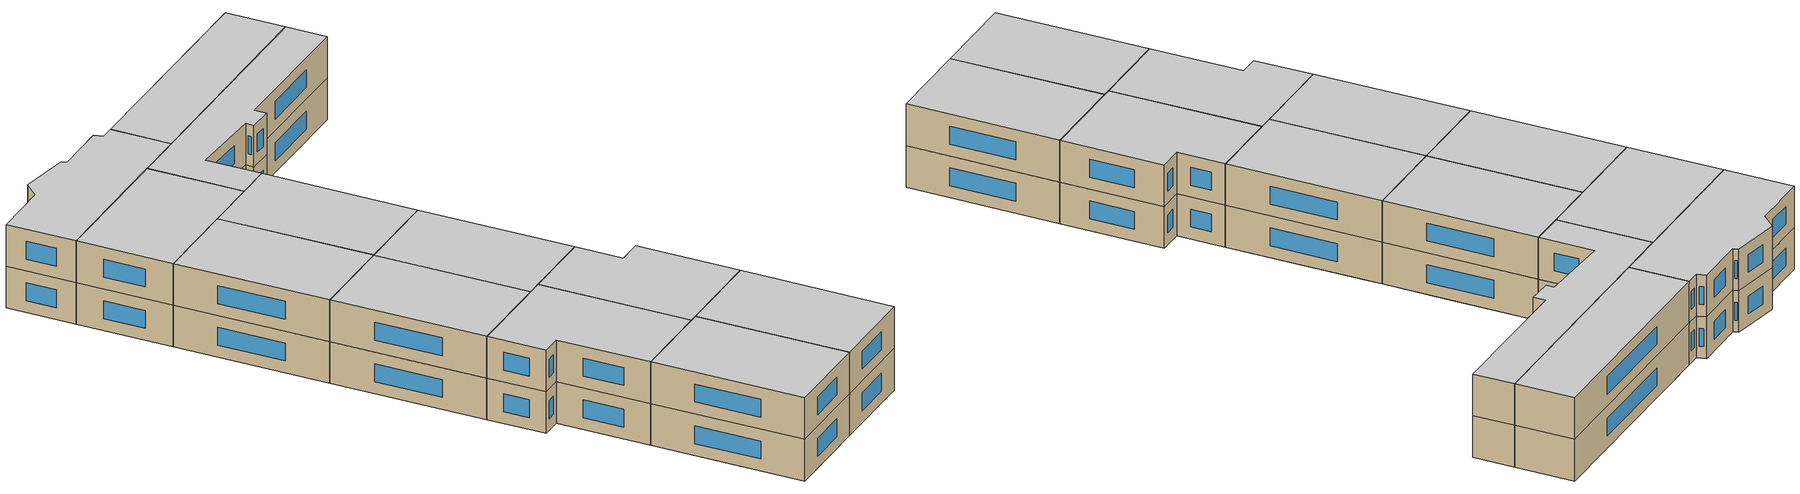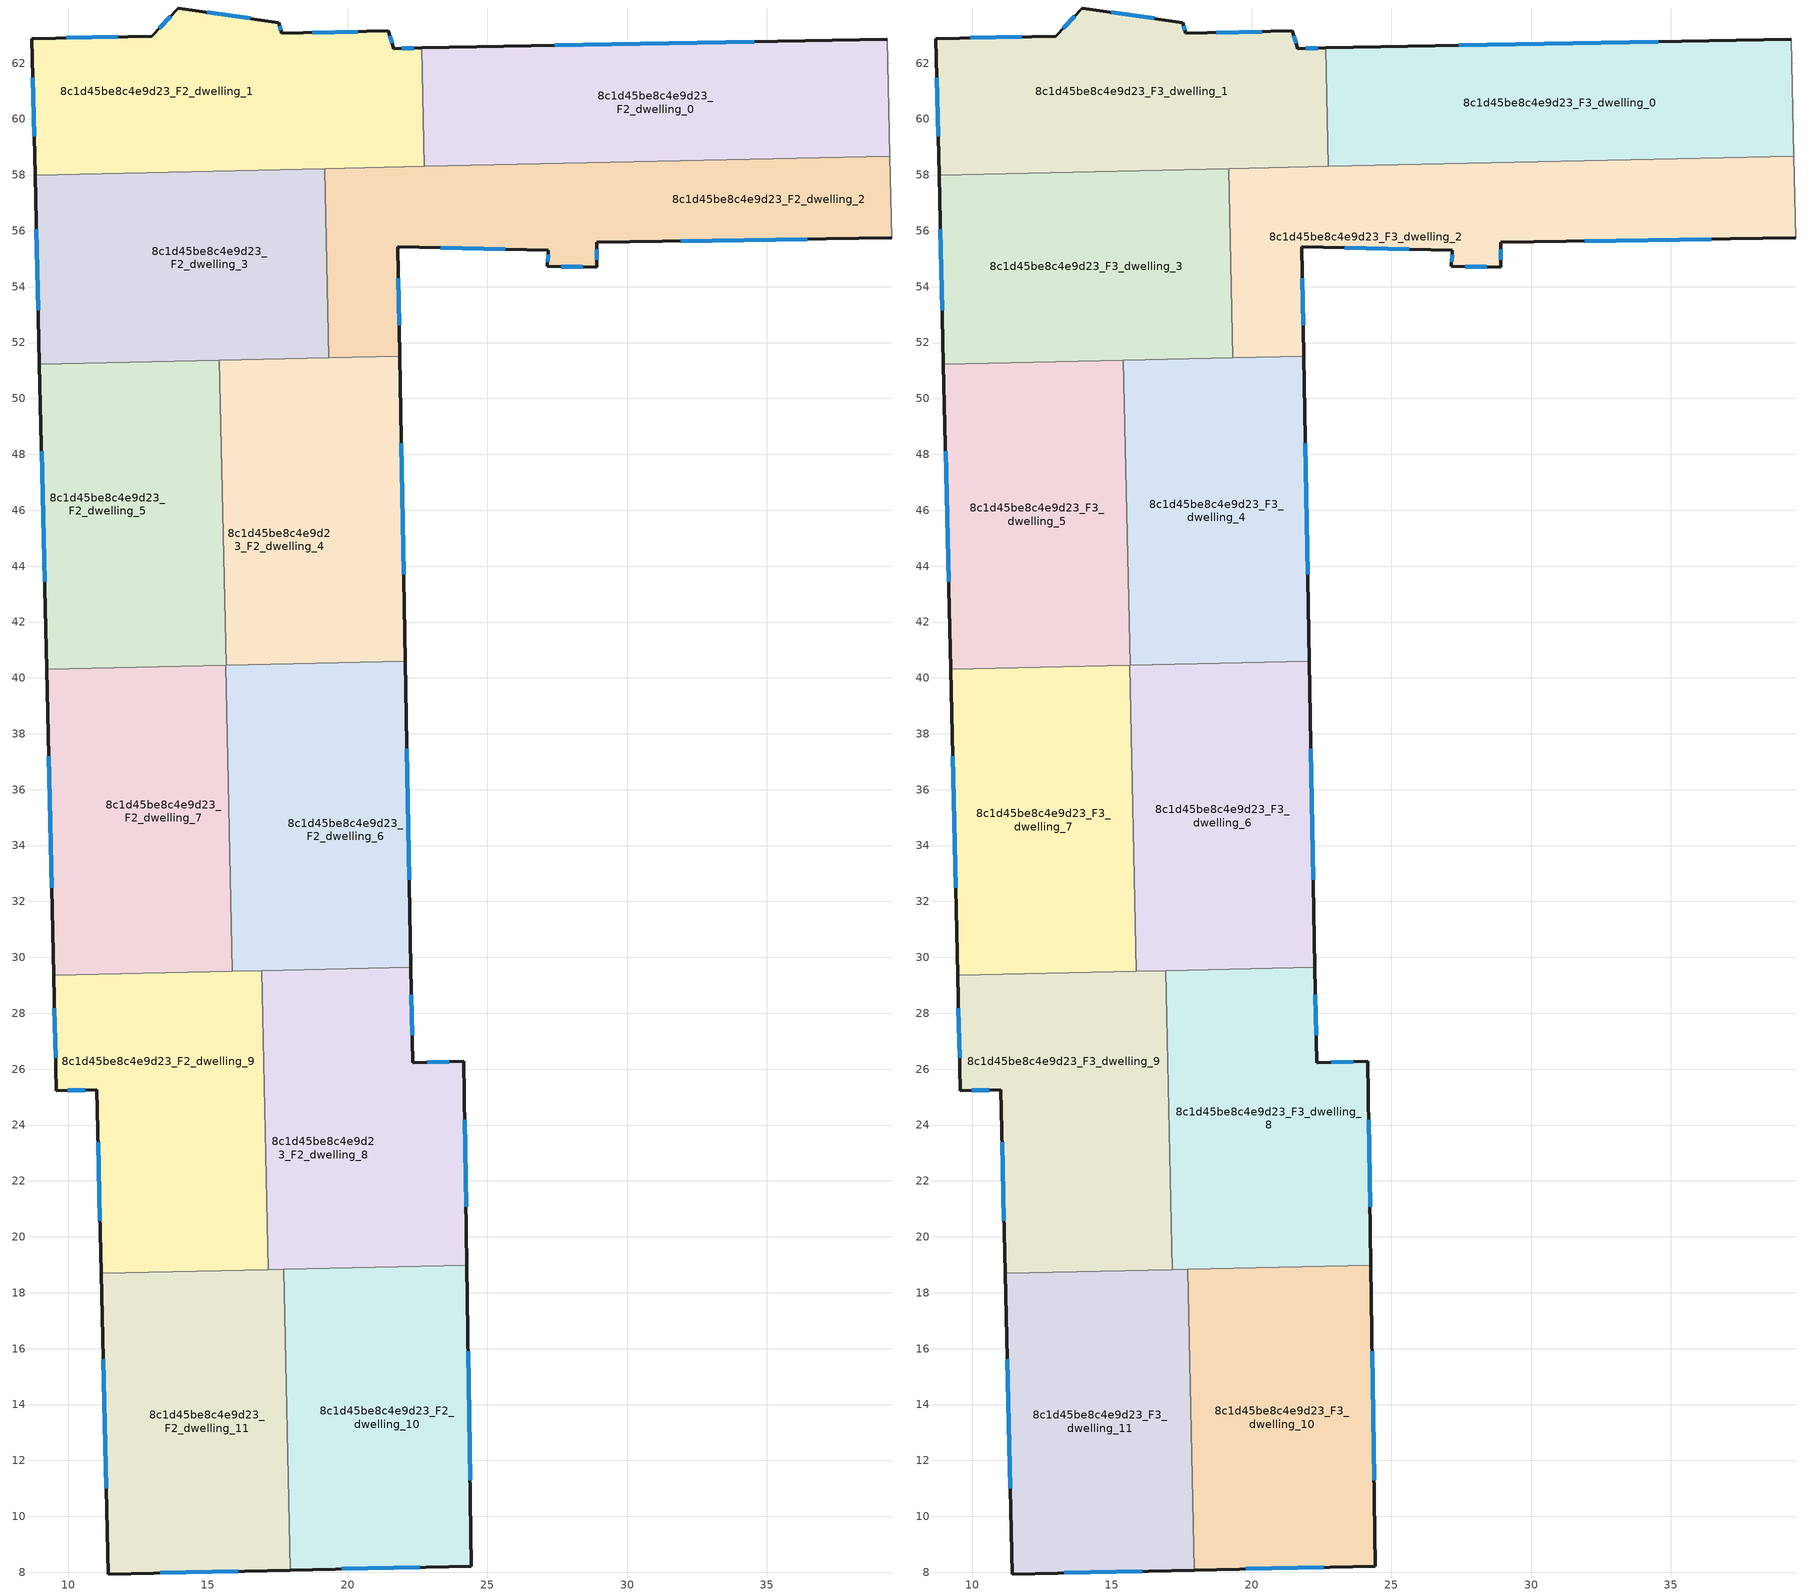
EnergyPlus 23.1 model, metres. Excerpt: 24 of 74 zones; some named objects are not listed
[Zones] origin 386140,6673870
8c1d45be8c4e9d23_F2_dwelling_0
 floor to 8c1d45be8c4e9d23_F1_dwelling_1 (EU_floor_Construction): 35.95,62.79 31.76,58.5 26.07,58.38 30.28,62.68 z6
 floor to 8c1d45be8c4e9d23_F1_dwelling_0 (EU_floor_Construction): 39.31,62.86 39.4,58.67 31.76,58.5 35.95,62.79 z6
 floor to 8c1d45be8c4e9d23_F1_dwelling_2 (EU_floor_Construction): 30.28,62.68 26.07,58.38 22.74,58.3 22.71,59.81 25.43,62.59 z6
 floor to 8c1d45be8c4e9d23_F1_dwelling_3 (EU_floor_Construction): 25.43,62.59 22.71,59.81 22.65,62.54 z6
 wall outside (EU_wall_Construction): 39.31,62.86 22.65,62.54 z6:9
 wall to 8c1d45be8c4e9d23_F2_dwelling_1 (EU_wall_Construction): 22.65,62.54 22.74,58.3 z6:9
 wall adiabatic (EU_wall_Construction): 39.4,58.67 39.31,62.86 z6:9
 wall to 8c1d45be8c4e9d23_F2_dwelling_2 (EU_wall_Construction): 22.74,58.3 39.4,58.67 z6:9
 window (EU_Window_Construction): 34.55,62.77 27.41,62.63 z6.86:8.14
8c1d45be8c4e9d23_F2_dwelling_1
 floor to 8c1d45be8c4e9d23_F1_dwelling_4 (EU_floor_Construction): 19.97,63.12 15.1,58.13 8.82,58 8.71,62.87 13,62.97 13.94,63.97 17.54,63.45 17.64,63.07 z6
 floor to 8c1d45be8c4e9d23_F1_dwelling_3 (EU_floor_Construction): 22.65,62.54 22.71,59.81 21.2,58.27 15.1,58.13 19.97,63.12 21.46,63.16 21.65,62.52 z6
 floor to 8c1d45be8c4e9d23_F1_dwelling_2 (EU_floor_Construction): 22.71,59.81 22.74,58.3 21.2,58.27 z6
 wall outside (EU_wall_Construction): 22.65,62.54 21.65,62.52 21.46,63.16 17.64,63.07 17.54,63.45 13.94,63.97 13,62.97 8.71,62.87 8.82,58 z6:9
 wall to 8c1d45be8c4e9d23_F2_dwelling_3 (EU_wall_Construction): 8.82,58 19.18,58.22 z6:9
 wall to 8c1d45be8c4e9d23_F2_dwelling_2 (EU_wall_Construction): 19.18,58.22 22.74,58.3 z6:9
 window (EU_Window_Construction): 21.6,62.7 21.52,62.97 / 22.36,62.54 21.94,62.53 / 8.74,61.48 8.79,59.39 / 11.77,62.94 9.93,62.9 / 13.67,63.69 13.27,63.25 / 16.51,63.6 14.97,63.82 / 17.61,63.18 17.57,63.34 / 20.37,63.13 18.73,63.09 z6.86:8.14
8c1d45be8c4e9d23_F2_dwelling_10
 floor to 8c1d45be8c4e9d23_F1_dwelling_9 (EU_floor_Construction): 24.27,18.98 24.43,8.22 17.95,8.08 17.83,13.41 23.25,18.96 z6
 floor to 8c1d45be8c4e9d23_F1_dwelling_10 (EU_floor_Construction): 23.25,18.96 17.83,13.41 17.71,18.84 z6
 wall outside (EU_wall_Construction): 17.95,8.08 24.43,8.22 24.27,18.98 z6:9
 wall to 8c1d45be8c4e9d23_F2_dwelling_11 (EU_wall_Construction): 17.71,18.84 17.95,8.08 z6:9
 wall to 8c1d45be8c4e9d23_F2_dwelling_8 (EU_wall_Construction): 24.27,18.98 17.71,18.84 z6:9
 window (EU_Window_Construction): 24.39,11.3 24.32,15.91 / 19.8,8.12 22.58,8.18 z6.86:8.14
8c1d45be8c4e9d23_F2_dwelling_11
 floor to 8c1d45be8c4e9d23_F1_dwelling_10 (EU_floor_Construction): 17.71,18.84 17.83,13.41 12.5,7.96 11.43,7.93 11.32,12.57 17.45,18.83 z6
 floor to 8c1d45be8c4e9d23_F1_dwelling_9 (EU_floor_Construction): 17.83,13.41 17.95,8.08 12.5,7.96 z6
 floor to 8c1d45be8c4e9d23_F1_dwelling_11 (EU_floor_Construction): 17.45,18.83 11.32,12.57 11.18,18.69 z6
 wall outside (EU_wall_Construction): 11.18,18.69 11.43,7.93 17.95,8.08 z6:9
 wall to 8c1d45be8c4e9d23_F2_dwelling_9 (EU_wall_Construction): 17.17,18.83 11.18,18.69 z6:9
 wall to 8c1d45be8c4e9d23_F2_dwelling_8 (EU_wall_Construction): 17.71,18.84 17.17,18.83 z6:9
 window (EU_Window_Construction): 13.29,7.98 16.09,8.04 / 11.25,15.62 11.36,11.01 z6.86:8.14
8c1d45be8c4e9d23_F2_dwelling_2
 floor to 8c1d45be8c4e9d23_F1_dwelling_0 (EU_floor_Construction): 39.4,58.67 39.47,55.74 28.92,55.59 31.76,58.5 z6
 floor to 8c1d45be8c4e9d23_F1_dwelling_2 (EU_floor_Construction): 26.07,58.38 23.16,55.39 21.8,55.42 21.87,51.51 19.33,51.45 19.23,56.25 21.2,58.27 z6
 floor to 8c1d45be8c4e9d23_F1_dwelling_1 (EU_floor_Construction): 31.76,58.5 28.92,55.59 28.92,54.7 27.15,54.72 27.18,55.3 23.16,55.39 26.07,58.38 z6
 floor to 8c1d45be8c4e9d23_F1_dwelling_3 (EU_floor_Construction): 21.2,58.27 19.23,56.25 19.18,58.22 z6
 wall outside (EU_wall_Construction): 21.87,51.51 21.8,55.42 27.18,55.3 27.15,54.72 28.92,54.7 28.92,55.59 39.47,55.74 z6:9
 wall adiabatic (EU_wall_Construction): 39.47,55.74 39.4,58.67 z6:9
 wall to 8c1d45be8c4e9d23_F2_dwelling_3 (EU_wall_Construction): 19.18,58.22 19.33,51.45 z6:9
 wall to 8c1d45be8c4e9d23_F2_dwelling_4 (EU_wall_Construction): 19.33,51.45 21.87,51.51 z6:9
 window (EU_Window_Construction): 31.93,55.63 36.45,55.7 / 28.92,54.96 28.92,55.34 / 27.65,54.72 28.42,54.71 / 27.17,55.14 27.16,54.89 / 23.34,55.39 25.64,55.34 / 21.85,52.63 21.82,54.3 z6.86:8.14
8c1d45be8c4e9d23_F2_dwelling_3
 floor to 8c1d45be8c4e9d23_F1_dwelling_3 (EU_floor_Construction): 19.18,58.22 19.23,56.25 14.92,51.84 11.87,54.83 15.1,58.13 z6
 floor to 8c1d45be8c4e9d23_F1_dwelling_4 (EU_floor_Construction): 15.1,58.13 11.87,54.83 8.82,57.81 8.82,58 z6
 floor to 8c1d45be8c4e9d23_F1_dwelling_8 (EU_floor_Construction): 15.41,51.37 8.98,51.22 8.82,57.8 z6
 floor to 8c1d45be8c4e9d23_F1_dwelling_2 (EU_floor_Construction): 19.23,56.25 19.33,51.45 15.41,51.37 14.92,51.84 z6
 wall outside (EU_wall_Construction): 8.82,58 8.98,51.22 z6:9
 wall to 8c1d45be8c4e9d23_F2_dwelling_5 (EU_wall_Construction): 8.98,51.22 15.42,51.37 z6:9
 wall to 8c1d45be8c4e9d23_F2_dwelling_4 (EU_wall_Construction): 15.42,51.37 19.33,51.45 z6:9
 window (EU_Window_Construction): 8.86,56.06 8.93,53.16 z6.86:8.14
8c1d45be8c4e9d23_F2_dwelling_4
 floor to 8c1d45be8c4e9d23_F1_dwelling_2 (EU_floor_Construction): 21.87,51.51 21.99,44.94 17.4,49.43 17.36,49.46 15.41,51.37 z6
 floor adiabatic (EU_floor_Construction): 21.01,45.9 15.7,40.46 15.66,40.46 15.5,47.49 17.4,49.43 z6
 floor to 8c1d45be8c4e9d23_F1_dwelling_6 (EU_floor_Construction): 21.99,44.94 22.07,40.6 15.7,40.46 21.01,45.9 z6
 floor to 8c1d45be8c4e9d23_F1_dwelling_8 (EU_floor_Construction): 17.36,49.46 17.4,49.43 15.5,47.49 15.42,51.36 z6
 wall outside (EU_wall_Construction): 22.07,40.6 21.87,51.51 z6:9
 wall to 8c1d45be8c4e9d23_F2_dwelling_5 (EU_wall_Construction): 15.41,51.37 15.66,40.46 22.07,40.6 z6:9
 window (EU_Window_Construction): 22.01,43.72 21.93,48.39 z6.86:8.14
8c1d45be8c4e9d23_F2_dwelling_5
 floor to 8c1d45be8c4e9d23_F1_dwelling_8 (EU_floor_Construction): 15.41,51.37 15.5,47.49 9.21,41.05 8.98,51.22 z6
 floor to 8c1d45be8c4e9d23_F1_dwelling_7 (EU_floor_Construction): 15.5,47.49 15.66,40.46 15.7,40.46 9.23,40.32 9.21,41.05 z6
 wall outside (EU_wall_Construction): 8.98,51.22 9.23,40.32 z6:9
 wall to 8c1d45be8c4e9d23_F2_dwelling_6 (EU_wall_Construction): 15.64,40.46 22.07,40.6 z6:9
 wall to 8c1d45be8c4e9d23_F2_dwelling_7 (EU_wall_Construction): 9.23,40.32 15.64,40.46 z6:9
 window (EU_Window_Construction): 9.05,48.11 9.16,43.43 z6.86:8.14
8c1d45be8c4e9d23_F2_dwelling_6
 floor to 8c1d45be8c4e9d23_F1_dwelling_5 (EU_floor_Construction): 22.09,39.61 22.27,29.65 16.36,29.52 15.87,30 15.8,33.17 z6
 floor to 8c1d45be8c4e9d23_F1_dwelling_6 (EU_floor_Construction): 22.07,40.6 22.09,39.61 15.8,33.17 15.64,40.4 15.7,40.46 z6
 floor to 8c1d45be8c4e9d23_F1_dwelling_12 (EU_floor_Construction): 16.36,29.52 15.88,29.51 15.87,30 z6
 wall outside (EU_wall_Construction): 22.27,29.65 22.07,40.6 z6:9
 wall to 8c1d45be8c4e9d23_F2_dwelling_7 (EU_wall_Construction): 15.64,40.46 15.88,29.51 z6:9
 wall to 8c1d45be8c4e9d23_F2_dwelling_8 (EU_wall_Construction): 16.93,29.53 22.27,29.65 z6:9
 wall to 8c1d45be8c4e9d23_F2_dwelling_9 (EU_wall_Construction): 15.88,29.51 16.93,29.53 z6:9
 window (EU_Window_Construction): 22.21,32.78 22.13,37.47 z6.86:8.14
8c1d45be8c4e9d23_F2_dwelling_7
 floor to 8c1d45be8c4e9d23_F1_dwelling_12 (EU_floor_Construction): 15.87,30 15.88,29.51 9.48,29.37 9.32,36.4 z6
 floor adiabatic (EU_floor_Construction): 15.64,40.46 15.87,30 9.32,36.4 9.23,40.32 z6
 wall outside (EU_wall_Construction): 9.23,40.32 9.48,29.37 z6:9
 wall to 8c1d45be8c4e9d23_F2_dwelling_9 (EU_wall_Construction): 9.48,29.37 15.88,29.51 z6:9
 window (EU_Window_Construction): 9.3,37.19 9.41,32.49 z6.86:8.14
8c1d45be8c4e9d23_F2_dwelling_8
 floor to 8c1d45be8c4e9d23_F1_dwelling_11 (EU_floor_Construction): 22.26,23.75 17.45,18.83 17.17,18.83 17.01,26.11 18.4,27.53 z6
 floor to 8c1d45be8c4e9d23_F1_dwelling_5 (EU_floor_Construction): 22.27,29.65 22.33,26.23 24.16,26.29 24.23,21.83 16.95,28.95 16.93,29.53 z6
 floor adiabatic (EU_floor_Construction): 22.26,23.75 18.4,27.53 17.01,26.11 16.95,28.95 24.23,21.83 24.27,18.98 17.45,18.83 z6
 wall outside (EU_wall_Construction): 24.27,18.98 24.16,26.29 22.33,26.23 22.27,29.65 z6:9
 wall to 8c1d45be8c4e9d23_F2_dwelling_9 (EU_wall_Construction): 16.93,29.53 17.17,18.83 z6:9
 window (EU_Window_Construction): 22.31,27.2 22.29,28.67 / 23.64,26.27 22.85,26.24 / 24.24,21.07 24.19,24.2 z6.86:8.14
8c1d45be8c4e9d23_F2_dwelling_9
 floor to 8c1d45be8c4e9d23_F1_dwelling_11 (EU_floor_Construction): 17.01,26.11 17.17,18.83 11.18,18.69 11.15,20.11 z6
 floor adiabatic (EU_floor_Construction): 16.93,29.53 17.01,26.11 11.15,20.11 11.18,18.69 11.03,25.26 9.58,25.23 9.48,29.37 z6
 wall outside (EU_wall_Construction): 9.48,29.37 9.58,25.23 11.03,25.26 11.18,18.69 z6:9
 window (EU_Window_Construction): 9.51,28.18 9.55,26.41 / 11.07,23.39 11.14,20.57 / 9.99,25.24 10.61,25.25 z6.86:8.14
8c1d45be8c4e9d23_F3_dwelling_0
 floor to 8c1d45be8c4e9d23_F2_dwelling_0 (EU_floor_Construction): 39.31,62.86 39.4,58.67 22.74,58.3 22.65,62.54 z9
 wall outside (EU_wall_Construction): 39.31,62.86 22.65,62.54 z9:12
 wall to 8c1d45be8c4e9d23_F3_dwelling_1 (EU_wall_Construction): 22.65,62.54 22.74,58.3 z9:12
 wall adiabatic (EU_wall_Construction): 39.4,58.67 39.31,62.86 z9:12
 wall to 8c1d45be8c4e9d23_F3_dwelling_2 (EU_wall_Construction): 22.74,58.3 39.4,58.67 z9:12
 window (EU_Window_Construction): 34.55,62.77 27.41,62.63 z9.86:11.14
 ceiling to 8c1d45be8c4e9d23_F4_dwelling_0 (EU_floor_Construction): 39.4,58.67 39.31,62.86 22.65,62.54 22.74,58.3 z12
8c1d45be8c4e9d23_F3_dwelling_1
 floor to 8c1d45be8c4e9d23_F2_dwelling_1 (EU_floor_Construction): 22.65,62.54 22.74,58.3 8.82,58 8.71,62.87 13,62.97 13.94,63.97 17.54,63.45 17.64,63.07 21.46,63.16 21.65,62.52 z9
 wall outside (EU_wall_Construction): 22.65,62.54 21.65,62.52 21.46,63.16 17.64,63.07 17.54,63.45 13.94,63.97 13,62.97 8.71,62.87 8.82,58 z9:12
 wall to 8c1d45be8c4e9d23_F3_dwelling_3 (EU_wall_Construction): 8.82,58 19.18,58.22 z9:12
 wall to 8c1d45be8c4e9d23_F3_dwelling_2 (EU_wall_Construction): 19.18,58.22 22.74,58.3 z9:12
 window (EU_Window_Construction): 21.6,62.7 21.52,62.97 / 22.36,62.54 21.94,62.53 / 8.74,61.48 8.79,59.39 / 11.77,62.94 9.93,62.9 / 13.67,63.69 13.27,63.25 / 16.51,63.6 14.97,63.82 / 17.61,63.18 17.57,63.34 / 20.37,63.13 18.73,63.09 z9.86:11.14
 ceiling to 8c1d45be8c4e9d23_F4_dwelling_1 (EU_floor_Construction): 22.74,58.3 22.65,62.54 21.65,62.52 21.46,63.16 17.64,63.07 17.54,63.45 13.94,63.97 13,62.97 8.71,62.87 8.82,58 z12
8c1d45be8c4e9d23_F3_dwelling_10
 floor to 8c1d45be8c4e9d23_F2_dwelling_10 (EU_floor_Construction): 24.27,18.98 24.43,8.22 17.95,8.08 17.71,18.84 z9
 wall outside (EU_wall_Construction): 17.95,8.08 24.43,8.22 24.27,18.98 z9:12
 wall to 8c1d45be8c4e9d23_F3_dwelling_11 (EU_wall_Construction): 17.71,18.84 17.95,8.08 z9:12
 wall to 8c1d45be8c4e9d23_F3_dwelling_8 (EU_wall_Construction): 24.27,18.98 17.71,18.84 z9:12
 window (EU_Window_Construction): 24.39,11.3 24.32,15.91 / 19.8,8.12 22.58,8.18 z9.86:11.14
 ceiling to 8c1d45be8c4e9d23_F4_dwelling_10 (EU_floor_Construction): 24.43,8.22 24.27,18.98 17.71,18.84 17.95,8.08 z12
8c1d45be8c4e9d23_F3_dwelling_11
 floor to 8c1d45be8c4e9d23_F2_dwelling_11 (EU_floor_Construction): 17.71,18.84 17.95,8.08 11.43,7.93 11.18,18.69 z9
 wall outside (EU_wall_Construction): 11.18,18.69 11.43,7.93 17.95,8.08 z9:12
 wall to 8c1d45be8c4e9d23_F3_dwelling_9 (EU_wall_Construction): 17.17,18.83 11.18,18.69 z9:12
 wall to 8c1d45be8c4e9d23_F3_dwelling_8 (EU_wall_Construction): 17.71,18.84 17.17,18.83 z9:12
 window (EU_Window_Construction): 13.29,7.98 16.09,8.04 / 11.25,15.62 11.36,11.01 z9.86:11.14
 ceiling to 8c1d45be8c4e9d23_F4_dwelling_11 (EU_floor_Construction): 17.95,8.08 17.71,18.84 11.18,18.69 11.43,7.93 z12
8c1d45be8c4e9d23_F3_dwelling_2
 floor to 8c1d45be8c4e9d23_F2_dwelling_2 (EU_floor_Construction): 39.4,58.67 39.47,55.74 28.92,55.59 28.92,54.7 27.15,54.72 27.18,55.3 21.8,55.42 21.87,51.51 19.33,51.45 19.18,58.22 z9
 wall outside (EU_wall_Construction): 21.87,51.51 21.8,55.42 27.18,55.3 27.15,54.72 28.92,54.7 28.92,55.59 39.47,55.74 z9:12
 wall adiabatic (EU_wall_Construction): 39.47,55.74 39.4,58.67 z9:12
 wall to 8c1d45be8c4e9d23_F3_dwelling_3 (EU_wall_Construction): 19.18,58.22 19.33,51.45 z9:12
 wall to 8c1d45be8c4e9d23_F3_dwelling_4 (EU_wall_Construction): 19.33,51.45 21.87,51.51 z9:12
 window (EU_Window_Construction): 31.93,55.63 36.45,55.7 / 28.92,54.96 28.92,55.34 / 27.65,54.72 28.42,54.71 / 27.17,55.14 27.16,54.89 / 23.34,55.39 25.64,55.34 / 21.85,52.63 21.82,54.3 z9.86:11.14
 ceiling to 8c1d45be8c4e9d23_F4_dwelling_2 (EU_floor_Construction): 39.47,55.74 39.4,58.67 19.18,58.22 19.33,51.45 21.87,51.51 21.8,55.42 27.18,55.3 27.15,54.72 28.92,54.7 28.92,55.59 z12
8c1d45be8c4e9d23_F3_dwelling_3
 floor to 8c1d45be8c4e9d23_F2_dwelling_3 (EU_floor_Construction): 19.18,58.22 19.33,51.45 8.98,51.22 8.82,58 z9
 wall outside (EU_wall_Construction): 8.82,58 8.98,51.22 z9:12
 wall to 8c1d45be8c4e9d23_F3_dwelling_5 (EU_wall_Construction): 8.98,51.22 15.42,51.37 z9:12
 wall to 8c1d45be8c4e9d23_F3_dwelling_4 (EU_wall_Construction): 15.42,51.37 19.33,51.45 z9:12
 window (EU_Window_Construction): 8.86,56.06 8.93,53.16 z9.86:11.14
 ceiling to 8c1d45be8c4e9d23_F4_dwelling_3 (EU_floor_Construction): 19.33,51.45 19.18,58.22 8.82,58 8.98,51.22 z12
8c1d45be8c4e9d23_F3_dwelling_4
 floor to 8c1d45be8c4e9d23_F2_dwelling_4 (EU_floor_Construction): 21.87,51.51 22.07,40.6 15.66,40.46 15.41,51.37 z9
 wall outside (EU_wall_Construction): 22.07,40.6 21.87,51.51 z9:12
 wall to 8c1d45be8c4e9d23_F3_dwelling_5 (EU_wall_Construction): 15.41,51.37 15.66,40.46 22.07,40.6 z9:12
 window (EU_Window_Construction): 22.01,43.72 21.93,48.39 z9.86:11.14
 ceiling to 8c1d45be8c4e9d23_F4_dwelling_4 (EU_floor_Construction): 22.07,40.6 21.87,51.51 15.41,51.37 15.66,40.46 z12
8c1d45be8c4e9d23_F3_dwelling_5
 floor to 8c1d45be8c4e9d23_F2_dwelling_5 (EU_floor_Construction): 15.41,51.37 15.66,40.46 9.23,40.32 8.98,51.22 z9
 wall outside (EU_wall_Construction): 8.98,51.22 9.23,40.32 z9:12
 wall to 8c1d45be8c4e9d23_F3_dwelling_6 (EU_wall_Construction): 15.64,40.46 22.07,40.6 z9:12
 wall to 8c1d45be8c4e9d23_F3_dwelling_7 (EU_wall_Construction): 9.23,40.32 15.64,40.46 z9:12
 window (EU_Window_Construction): 9.05,48.11 9.16,43.43 z9.86:11.14
 ceiling to 8c1d45be8c4e9d23_F4_dwelling_5 (EU_floor_Construction): 15.66,40.46 15.41,51.37 8.98,51.22 9.23,40.32 z12
8c1d45be8c4e9d23_F3_dwelling_6
 floor to 8c1d45be8c4e9d23_F2_dwelling_6 (EU_floor_Construction): 22.07,40.6 22.27,29.65 15.88,29.51 15.64,40.46 z9
 wall outside (EU_wall_Construction): 22.27,29.65 22.07,40.6 z9:12
 wall to 8c1d45be8c4e9d23_F3_dwelling_7 (EU_wall_Construction): 15.64,40.46 15.88,29.51 z9:12
 wall to 8c1d45be8c4e9d23_F3_dwelling_8 (EU_wall_Construction): 16.93,29.53 22.27,29.65 z9:12
 wall to 8c1d45be8c4e9d23_F3_dwelling_9 (EU_wall_Construction): 15.88,29.51 16.93,29.53 z9:12
 window (EU_Window_Construction): 22.21,32.78 22.13,37.47 z9.86:11.14
 ceiling to 8c1d45be8c4e9d23_F4_dwelling_6 (EU_floor_Construction): 22.27,29.65 22.07,40.6 15.64,40.46 15.88,29.51 z12
8c1d45be8c4e9d23_F3_dwelling_7
 floor to 8c1d45be8c4e9d23_F2_dwelling_7 (EU_floor_Construction): 15.64,40.46 15.88,29.51 9.48,29.37 9.23,40.32 z9
 wall outside (EU_wall_Construction): 9.23,40.32 9.48,29.37 z9:12
 wall to 8c1d45be8c4e9d23_F3_dwelling_9 (EU_wall_Construction): 9.48,29.37 15.88,29.51 z9:12
 window (EU_Window_Construction): 9.3,37.19 9.41,32.49 z9.86:11.14
 ceiling to 8c1d45be8c4e9d23_F4_dwelling_7 (EU_floor_Construction): 15.88,29.51 15.64,40.46 9.23,40.32 9.48,29.37 z12
8c1d45be8c4e9d23_F3_dwelling_8
 floor to 8c1d45be8c4e9d23_F2_dwelling_8 (EU_floor_Construction): 22.27,29.65 22.33,26.23 24.16,26.29 24.27,18.98 17.17,18.83 16.93,29.53 z9
 wall outside (EU_wall_Construction): 24.27,18.98 24.16,26.29 22.33,26.23 22.27,29.65 z9:12
 wall to 8c1d45be8c4e9d23_F3_dwelling_9 (EU_wall_Construction): 16.93,29.53 17.17,18.83 z9:12
 window (EU_Window_Construction): 22.31,27.2 22.29,28.67 / 23.64,26.27 22.85,26.24 / 24.24,21.07 24.19,24.2 z9.86:11.14
 ceiling to 8c1d45be8c4e9d23_F4_dwelling_8 (EU_floor_Construction): 24.27,18.98 24.16,26.29 22.33,26.23 22.27,29.65 16.93,29.53 17.17,18.83 z12
8c1d45be8c4e9d23_F3_dwelling_9
 floor to 8c1d45be8c4e9d23_F2_dwelling_9 (EU_floor_Construction): 16.93,29.53 17.17,18.83 11.18,18.69 11.03,25.26 9.58,25.23 9.48,29.37 z9
 wall outside (EU_wall_Construction): 9.48,29.37 9.58,25.23 11.03,25.26 11.18,18.69 z9:12
 window (EU_Window_Construction): 9.51,28.18 9.55,26.41 / 11.07,23.39 11.14,20.57 / 9.99,25.24 10.61,25.25 z9.86:11.14
 ceiling to 8c1d45be8c4e9d23_F4_dwelling_9 (EU_floor_Construction): 17.17,18.83 16.93,29.53 9.48,29.37 9.58,25.23 11.03,25.26 11.18,18.69 z12
[Building]
EU S2 Campaign: North Axis=0; Terrain=City; Solar Distribution=FullExterior
[Site:Location]
Helsinki-Vantaa.AP: Latitude=60.317; Longitude=24.963; Time Zone=2; Elevation=54.6
[SizingPeriod:WeatherFileDays]
AnnualSizingPeriod: Begin Month=1; Begin Day of Month=1; End Month=12; End Day of Month=31; Day of Week for Start Day=Monday; Use Weather File Daylight Saving Period=No; Use Weather File Rain and Snow Indicators=No
[MATERIAL]
EU_InternalMass_Material: Roughness=MediumRough; Thickness=0.1; Conductivity=1; Density=1800; Specific Heat=900; Thermal Absorptance=0.9; Solar Absorptance=0.7; Visible Absorptance=0.7
[MATERIAL:NOMASS] Roughness=MediumRough; Thermal Absorptance=0.9; Solar Absorptance=0.7; Visible Absorptance=0.7
Name | Thermal Resistance
EU_wall_NoMass | 1.10183
EU_floor_NoMass | 1.70606
[WINDOWMATERIAL:SIMPLEGLAZINGSYSTEM]
EU_Window_SimpleGlazing: UFactor=3.11035; Solar Heat Gain Coefficient=0.8; Visible Transmittance=0.8
[CONSTRUCTION]
EU_wall_Construction: EU_wall_NoMass
EU_floor_Construction: EU_floor_NoMass
EU_Window_Construction: EU_Window_SimpleGlazing
EU_InternalMass_Construction: EU_InternalMass_Material
[ZONE] Type=1; Multiplier=1; Ceiling Height=autocalculate; Floor Area=autocalculate; Part of Total Floor Area=Yes
Name | Volume
8c1d45be8c4e9d23_F2_dwelling_0; 8c1d45be8c4e9d23_F3_dwelling_0 | 210.634
8c1d45be8c4e9d23_F2_dwelling_1; 8c1d45be8c4e9d23_F3_dwelling_1 | 210.612
8c1d45be8c4e9d23_F2_dwelling_10; 8c1d45be8c4e9d23_F3_dwelling_10; 8c1d45be8c4e9d23_F2_dwelling_5; 8c1d45be8c4e9d23_F3_dwelling_5 | 210.606
8c1d45be8c4e9d23_F2_dwelling_11; 8c1d45be8c4e9d23_F3_dwelling_11 | 210.605
8c1d45be8c4e9d23_F2_dwelling_2; 8c1d45be8c4e9d23_F3_dwelling_2 | 210.584
8c1d45be8c4e9d23_F2_dwelling_3; 8c1d45be8c4e9d23_F3_dwelling_3 | 210.598
8c1d45be8c4e9d23_F2_dwelling_4; 8c1d45be8c4e9d23_F3_dwelling_4 | 210.613
8c1d45be8c4e9d23_F2_dwelling_6; 8c1d45be8c4e9d23_F3_dwelling_6 | 210.586
8c1d45be8c4e9d23_F2_dwelling_7; 8c1d45be8c4e9d23_F3_dwelling_7 | 210.594
8c1d45be8c4e9d23_F2_dwelling_8; 8c1d45be8c4e9d23_F3_dwelling_8 | 210.618
8c1d45be8c4e9d23_F2_dwelling_9; 8c1d45be8c4e9d23_F3_dwelling_9 | 210.628
[INTERNALMASS] Construction=EU_InternalMass_Construction
Name | Zone or ZoneList | Surface Area
8c1d45be8c4e9d23_F2_dwelling_0_EU_InternalMass | 8c1d45be8c4e9d23_F2_dwelling_0 | 70.2116
8c1d45be8c4e9d23_F2_dwelling_1_EU_InternalMass | 8c1d45be8c4e9d23_F2_dwelling_1 | 70.2036
8c1d45be8c4e9d23_F2_dwelling_2_EU_InternalMass | 8c1d45be8c4e9d23_F2_dwelling_2 | 70.2054
8c1d45be8c4e9d23_F2_dwelling_3_EU_InternalMass | 8c1d45be8c4e9d23_F2_dwelling_3 | 70.1996
8c1d45be8c4e9d23_F2_dwelling_4_EU_InternalMass | 8c1d45be8c4e9d23_F2_dwelling_4 | 70.2045
8c1d45be8c4e9d23_F2_dwelling_5_EU_InternalMass | 8c1d45be8c4e9d23_F2_dwelling_5 | 70.2041
8c1d45be8c4e9d23_F2_dwelling_6_EU_InternalMass | 8c1d45be8c4e9d23_F2_dwelling_6 | 70.1951
8c1d45be8c4e9d23_F2_dwelling_7_EU_InternalMass | 8c1d45be8c4e9d23_F2_dwelling_7 | 70.1979
8c1d45be8c4e9d23_F2_dwelling_8_EU_InternalMass | 8c1d45be8c4e9d23_F2_dwelling_8 | 70.206
8c1d45be8c4e9d23_F2_dwelling_9_EU_InternalMass | 8c1d45be8c4e9d23_F2_dwelling_9 | 70.2093
8c1d45be8c4e9d23_F2_dwelling_10_EU_InternalMass | 8c1d45be8c4e9d23_F2_dwelling_10 | 70.2019
8c1d45be8c4e9d23_F2_dwelling_11_EU_InternalMass | 8c1d45be8c4e9d23_F2_dwelling_11 | 70.202
8c1d45be8c4e9d23_F3_dwelling_0_EU_InternalMass | 8c1d45be8c4e9d23_F3_dwelling_0 | 70.2116
8c1d45be8c4e9d23_F3_dwelling_1_EU_InternalMass | 8c1d45be8c4e9d23_F3_dwelling_1 | 70.2036
8c1d45be8c4e9d23_F3_dwelling_2_EU_InternalMass | 8c1d45be8c4e9d23_F3_dwelling_2 | 70.2054
8c1d45be8c4e9d23_F3_dwelling_3_EU_InternalMass | 8c1d45be8c4e9d23_F3_dwelling_3 | 70.1996
8c1d45be8c4e9d23_F3_dwelling_4_EU_InternalMass | 8c1d45be8c4e9d23_F3_dwelling_4 | 70.2045
8c1d45be8c4e9d23_F3_dwelling_5_EU_InternalMass | 8c1d45be8c4e9d23_F3_dwelling_5 | 70.2041
8c1d45be8c4e9d23_F3_dwelling_6_EU_InternalMass | 8c1d45be8c4e9d23_F3_dwelling_6 | 70.1951
8c1d45be8c4e9d23_F3_dwelling_7_EU_InternalMass | 8c1d45be8c4e9d23_F3_dwelling_7 | 70.1979
8c1d45be8c4e9d23_F3_dwelling_8_EU_InternalMass | 8c1d45be8c4e9d23_F3_dwelling_8 | 70.206
8c1d45be8c4e9d23_F3_dwelling_9_EU_InternalMass | 8c1d45be8c4e9d23_F3_dwelling_9 | 70.2093
8c1d45be8c4e9d23_F3_dwelling_10_EU_InternalMass | 8c1d45be8c4e9d23_F3_dwelling_10 | 70.2019
8c1d45be8c4e9d23_F3_dwelling_11_EU_InternalMass | 8c1d45be8c4e9d23_F3_dwelling_11 | 70.202
[OTHEREQUIPMENT] Fuel Type=Electricity; Design Level Calculation Method=Watts/Area; Power per Zone Floor Area=1; Fraction Latent=0; Fraction Radiant=0; Fraction Lost=0; Carbon Dioxide Generation Rate=0; EndUse Subcategory=EU_Step8_InternalGains
Name | Zone or ZoneList or Space or SpaceList | Schedule
EU_Step8_InternalGain_8c1d45be8c4e9d23_F2_dwelling_0_f000 | 8c1d45be8c4e9d23_F2_dwelling_0 | EU_Step8_GainSchedule_8c1d45be8c4e9d23_F2_dwelling_0_f000
EU_Step8_InternalGain_8c1d45be8c4e9d23_F2_dwelling_1_f000 | 8c1d45be8c4e9d23_F2_dwelling_1 | EU_Step8_GainSchedule_8c1d45be8c4e9d23_F2_dwelling_1_f000
EU_Step8_InternalGain_8c1d45be8c4e9d23_F2_dwelling_2_f000 | 8c1d45be8c4e9d23_F2_dwelling_2 | EU_Step8_GainSchedule_8c1d45be8c4e9d23_F2_dwelling_2_f000
EU_Step8_InternalGain_8c1d45be8c4e9d23_F2_dwelling_3_f000 | 8c1d45be8c4e9d23_F2_dwelling_3 | EU_Step8_GainSchedule_8c1d45be8c4e9d23_F2_dwelling_3_f000
EU_Step8_InternalGain_8c1d45be8c4e9d23_F2_dwelling_4_f000 | 8c1d45be8c4e9d23_F2_dwelling_4 | EU_Step8_GainSchedule_8c1d45be8c4e9d23_F2_dwelling_4_f000
EU_Step8_InternalGain_8c1d45be8c4e9d23_F2_dwelling_5_f000 | 8c1d45be8c4e9d23_F2_dwelling_5 | EU_Step8_GainSchedule_8c1d45be8c4e9d23_F2_dwelling_5_f000
EU_Step8_InternalGain_8c1d45be8c4e9d23_F2_dwelling_6_f000 | 8c1d45be8c4e9d23_F2_dwelling_6 | EU_Step8_GainSchedule_8c1d45be8c4e9d23_F2_dwelling_6_f000
EU_Step8_InternalGain_8c1d45be8c4e9d23_F2_dwelling_7_f000 | 8c1d45be8c4e9d23_F2_dwelling_7 | EU_Step8_GainSchedule_8c1d45be8c4e9d23_F2_dwelling_7_f000
EU_Step8_InternalGain_8c1d45be8c4e9d23_F2_dwelling_8_f000 | 8c1d45be8c4e9d23_F2_dwelling_8 | EU_Step8_GainSchedule_8c1d45be8c4e9d23_F2_dwelling_8_f000
EU_Step8_InternalGain_8c1d45be8c4e9d23_F2_dwelling_9_f000 | 8c1d45be8c4e9d23_F2_dwelling_9 | EU_Step8_GainSchedule_8c1d45be8c4e9d23_F2_dwelling_9_f000
EU_Step8_InternalGain_8c1d45be8c4e9d23_F2_dwelling_10_f000 | 8c1d45be8c4e9d23_F2_dwelling_10 | EU_Step8_GainSchedule_8c1d45be8c4e9d23_F2_dwelling_10_f000
EU_Step8_InternalGain_8c1d45be8c4e9d23_F2_dwelling_11_f000 | 8c1d45be8c4e9d23_F2_dwelling_11 | EU_Step8_GainSchedule_8c1d45be8c4e9d23_F2_dwelling_11_f000
EU_Step8_InternalGain_8c1d45be8c4e9d23_F3_dwelling_0_f000 | 8c1d45be8c4e9d23_F3_dwelling_0 | EU_Step8_GainSchedule_8c1d45be8c4e9d23_F3_dwelling_0_f000
EU_Step8_InternalGain_8c1d45be8c4e9d23_F3_dwelling_1_f000 | 8c1d45be8c4e9d23_F3_dwelling_1 | EU_Step8_GainSchedule_8c1d45be8c4e9d23_F3_dwelling_1_f000
EU_Step8_InternalGain_8c1d45be8c4e9d23_F3_dwelling_2_f000 | 8c1d45be8c4e9d23_F3_dwelling_2 | EU_Step8_GainSchedule_8c1d45be8c4e9d23_F3_dwelling_2_f000
EU_Step8_InternalGain_8c1d45be8c4e9d23_F3_dwelling_3_f000 | 8c1d45be8c4e9d23_F3_dwelling_3 | EU_Step8_GainSchedule_8c1d45be8c4e9d23_F3_dwelling_3_f000
EU_Step8_InternalGain_8c1d45be8c4e9d23_F3_dwelling_4_f000 | 8c1d45be8c4e9d23_F3_dwelling_4 | EU_Step8_GainSchedule_8c1d45be8c4e9d23_F3_dwelling_4_f000
EU_Step8_InternalGain_8c1d45be8c4e9d23_F3_dwelling_5_f000 | 8c1d45be8c4e9d23_F3_dwelling_5 | EU_Step8_GainSchedule_8c1d45be8c4e9d23_F3_dwelling_5_f000
EU_Step8_InternalGain_8c1d45be8c4e9d23_F3_dwelling_6_f000 | 8c1d45be8c4e9d23_F3_dwelling_6 | EU_Step8_GainSchedule_8c1d45be8c4e9d23_F3_dwelling_6_f000
EU_Step8_InternalGain_8c1d45be8c4e9d23_F3_dwelling_7_f000 | 8c1d45be8c4e9d23_F3_dwelling_7 | EU_Step8_GainSchedule_8c1d45be8c4e9d23_F3_dwelling_7_f000
EU_Step8_InternalGain_8c1d45be8c4e9d23_F3_dwelling_8_f000 | 8c1d45be8c4e9d23_F3_dwelling_8 | EU_Step8_GainSchedule_8c1d45be8c4e9d23_F3_dwelling_8_f000
EU_Step8_InternalGain_8c1d45be8c4e9d23_F3_dwelling_9_f000 | 8c1d45be8c4e9d23_F3_dwelling_9 | EU_Step8_GainSchedule_8c1d45be8c4e9d23_F3_dwelling_9_f000
EU_Step8_InternalGain_8c1d45be8c4e9d23_F3_dwelling_10_f000 | 8c1d45be8c4e9d23_F3_dwelling_10 | EU_Step8_GainSchedule_8c1d45be8c4e9d23_F3_dwelling_10_f000
EU_Step8_InternalGain_8c1d45be8c4e9d23_F3_dwelling_11_f000 | 8c1d45be8c4e9d23_F3_dwelling_11 | EU_Step8_GainSchedule_8c1d45be8c4e9d23_F3_dwelling_11_f000
[ZONEVENTILATION:DESIGNFLOWRATE] Schedule=EU_AlwaysOn; Design Flow Rate Calculation Method=AirChanges/Hour; Air Changes per Hour=0.756316; Ventilation Type=Natural; Fan Pressure Rise=0; Fan Total Efficiency=1; Constant Term Coefficient=1; Temperature Term Coefficient=0; Velocity Term Coefficient=0; Velocity Squared Term Coefficient=0; Minimum Indoor Temperature=-100; Maximum Indoor Temperature=100; Delta Temperature=-100; Minimum Outdoor Temperature=-100; Maximum Outdoor Temperature=100; Maximum Wind Speed=40
Name | Zone or ZoneList or Space or SpaceList
EU_ConstantAir_8c1d45be8c4e9d23_F2_dwelling_0 | 8c1d45be8c4e9d23_F2_dwelling_0
EU_ConstantAir_8c1d45be8c4e9d23_F2_dwelling_1 | 8c1d45be8c4e9d23_F2_dwelling_1
EU_ConstantAir_8c1d45be8c4e9d23_F2_dwelling_2 | 8c1d45be8c4e9d23_F2_dwelling_2
EU_ConstantAir_8c1d45be8c4e9d23_F2_dwelling_3 | 8c1d45be8c4e9d23_F2_dwelling_3
EU_ConstantAir_8c1d45be8c4e9d23_F2_dwelling_4 | 8c1d45be8c4e9d23_F2_dwelling_4
EU_ConstantAir_8c1d45be8c4e9d23_F2_dwelling_5 | 8c1d45be8c4e9d23_F2_dwelling_5
EU_ConstantAir_8c1d45be8c4e9d23_F2_dwelling_6 | 8c1d45be8c4e9d23_F2_dwelling_6
EU_ConstantAir_8c1d45be8c4e9d23_F2_dwelling_7 | 8c1d45be8c4e9d23_F2_dwelling_7
EU_ConstantAir_8c1d45be8c4e9d23_F2_dwelling_8 | 8c1d45be8c4e9d23_F2_dwelling_8
EU_ConstantAir_8c1d45be8c4e9d23_F2_dwelling_9 | 8c1d45be8c4e9d23_F2_dwelling_9
EU_ConstantAir_8c1d45be8c4e9d23_F2_dwelling_10 | 8c1d45be8c4e9d23_F2_dwelling_10
EU_ConstantAir_8c1d45be8c4e9d23_F2_dwelling_11 | 8c1d45be8c4e9d23_F2_dwelling_11
EU_ConstantAir_8c1d45be8c4e9d23_F3_dwelling_0 | 8c1d45be8c4e9d23_F3_dwelling_0
EU_ConstantAir_8c1d45be8c4e9d23_F3_dwelling_1 | 8c1d45be8c4e9d23_F3_dwelling_1
EU_ConstantAir_8c1d45be8c4e9d23_F3_dwelling_2 | 8c1d45be8c4e9d23_F3_dwelling_2
EU_ConstantAir_8c1d45be8c4e9d23_F3_dwelling_3 | 8c1d45be8c4e9d23_F3_dwelling_3
EU_ConstantAir_8c1d45be8c4e9d23_F3_dwelling_4 | 8c1d45be8c4e9d23_F3_dwelling_4
EU_ConstantAir_8c1d45be8c4e9d23_F3_dwelling_5 | 8c1d45be8c4e9d23_F3_dwelling_5
EU_ConstantAir_8c1d45be8c4e9d23_F3_dwelling_6 | 8c1d45be8c4e9d23_F3_dwelling_6
EU_ConstantAir_8c1d45be8c4e9d23_F3_dwelling_7 | 8c1d45be8c4e9d23_F3_dwelling_7
EU_ConstantAir_8c1d45be8c4e9d23_F3_dwelling_8 | 8c1d45be8c4e9d23_F3_dwelling_8
EU_ConstantAir_8c1d45be8c4e9d23_F3_dwelling_9 | 8c1d45be8c4e9d23_F3_dwelling_9
EU_ConstantAir_8c1d45be8c4e9d23_F3_dwelling_10 | 8c1d45be8c4e9d23_F3_dwelling_10
EU_ConstantAir_8c1d45be8c4e9d23_F3_dwelling_11 | 8c1d45be8c4e9d23_F3_dwelling_11
[HVACTEMPLATE:THERMOSTAT] Constant Heating Setpoint=20; Constant Cooling Setpoint=50
EU_HeatOnly_8c1d45be8c4e9d23_F1_dwelling_2; EU_HeatOnly_8c1d45be8c4e9d23_F1_dwelling_3; EU_HeatOnly_8c1d45be8c4e9d23_F1_dwelling_4; EU_HeatOnly_8c1d45be8c4e9d23_F1_dwelling_5; EU_HeatOnly_8c1d45be8c4e9d23_F1_dwelling_6; EU_HeatOnly_8c1d45be8c4e9d23_F1_dwelling_7; EU_HeatOnly_8c1d45be8c4e9d23_F1_dwelling_8; EU_HeatOnly_8c1d45be8c4e9d23_F1_dwelling_9; EU_HeatOnly_8c1d45be8c4e9d23_F1_dwelling_10; EU_HeatOnly_8c1d45be8c4e9d23_F1_dwelling_11; EU_HeatOnly_8c1d45be8c4e9d23_F1_dwelling_12; EU_HeatOnly_8c1d45be8c4e9d23_F2_dwelling_0; EU_HeatOnly_8c1d45be8c4e9d23_F2_dwelling_1
[HVACTEMPLATE:ZONE:IDEALLOADSAIRSYSTEM] System Availability Schedule=EU_AlwaysOn; Maximum Heating Supply Air Temperature=50; Minimum Cooling Supply Air Temperature=13; Maximum Heating Supply Air Humidity Ratio=0.0156; Minimum Cooling Supply Air Humidity Ratio=0.0077; Heating Limit=NoLimit; Cooling Limit=NoLimit; Heating Availability Schedule=EU_AlwaysOn; Cooling Availability Schedule=EU_CoolingOff; Dehumidification Control Type=ConstantSensibleHeatRatio; Cooling Sensible Heat Ratio=0.7; Dehumidification Setpoint=60; Humidification Control Type=None; Humidification Setpoint=30; Outdoor Air Method=None; Outdoor Air Flow Rate per Person=0.00944; Outdoor Air Flow Rate per Zone Floor Area=0; Outdoor Air Flow Rate per Zone=0; Demand Controlled Ventilation Type=None; Outdoor Air Economizer Type=NoEconomizer; Heat Recovery Type=None; Sensible Heat Recovery Effectiveness=0.7; Latent Heat Recovery Effectiveness=0.65
Name | Template Thermostat
8c1d45be8c4e9d23_F2_dwelling_0 | EU_HeatOnly_8c1d45be8c4e9d23_F2_dwelling_0
8c1d45be8c4e9d23_F2_dwelling_1 | EU_HeatOnly_8c1d45be8c4e9d23_F2_dwelling_1
8c1d45be8c4e9d23_F2_dwelling_2 | EU_HeatOnly_8c1d45be8c4e9d23_F2_dwelling_2
8c1d45be8c4e9d23_F2_dwelling_3 | EU_HeatOnly_8c1d45be8c4e9d23_F2_dwelling_3
8c1d45be8c4e9d23_F2_dwelling_4 | EU_HeatOnly_8c1d45be8c4e9d23_F2_dwelling_4
8c1d45be8c4e9d23_F2_dwelling_5 | EU_HeatOnly_8c1d45be8c4e9d23_F2_dwelling_5
8c1d45be8c4e9d23_F2_dwelling_6 | EU_HeatOnly_8c1d45be8c4e9d23_F2_dwelling_6
8c1d45be8c4e9d23_F2_dwelling_7 | EU_HeatOnly_8c1d45be8c4e9d23_F2_dwelling_7
8c1d45be8c4e9d23_F2_dwelling_8 | EU_HeatOnly_8c1d45be8c4e9d23_F2_dwelling_8
8c1d45be8c4e9d23_F2_dwelling_9 | EU_HeatOnly_8c1d45be8c4e9d23_F2_dwelling_9
8c1d45be8c4e9d23_F2_dwelling_10 | EU_HeatOnly_8c1d45be8c4e9d23_F2_dwelling_10
8c1d45be8c4e9d23_F2_dwelling_11 | EU_HeatOnly_8c1d45be8c4e9d23_F2_dwelling_11
8c1d45be8c4e9d23_F3_dwelling_0 | EU_HeatOnly_8c1d45be8c4e9d23_F3_dwelling_0
8c1d45be8c4e9d23_F3_dwelling_1 | EU_HeatOnly_8c1d45be8c4e9d23_F3_dwelling_1
8c1d45be8c4e9d23_F3_dwelling_2 | EU_HeatOnly_8c1d45be8c4e9d23_F3_dwelling_2
8c1d45be8c4e9d23_F3_dwelling_3 | EU_HeatOnly_8c1d45be8c4e9d23_F3_dwelling_3
8c1d45be8c4e9d23_F3_dwelling_4 | EU_HeatOnly_8c1d45be8c4e9d23_F3_dwelling_4
8c1d45be8c4e9d23_F3_dwelling_5 | EU_HeatOnly_8c1d45be8c4e9d23_F3_dwelling_5
8c1d45be8c4e9d23_F3_dwelling_6 | EU_HeatOnly_8c1d45be8c4e9d23_F3_dwelling_6
8c1d45be8c4e9d23_F3_dwelling_7 | EU_HeatOnly_8c1d45be8c4e9d23_F3_dwelling_7
8c1d45be8c4e9d23_F3_dwelling_8 | EU_HeatOnly_8c1d45be8c4e9d23_F3_dwelling_8
8c1d45be8c4e9d23_F3_dwelling_9 | EU_HeatOnly_8c1d45be8c4e9d23_F3_dwelling_9
8c1d45be8c4e9d23_F3_dwelling_10 | EU_HeatOnly_8c1d45be8c4e9d23_F3_dwelling_10
8c1d45be8c4e9d23_F3_dwelling_11 | EU_HeatOnly_8c1d45be8c4e9d23_F3_dwelling_11
[SIZING:ZONE] Zone Cooling Design Supply Air Temperature Input Method=SupplyAirTemperature; Zone Cooling Design Supply Air Temperature=13; Zone Heating Design Supply Air Temperature Input Method=SupplyAirTemperature; Zone Heating Design Supply Air Temperature=50; Zone Cooling Design Supply Air Humidity Ratio=0.008; Zone Heating Design Supply Air Humidity Ratio=0.008; Cooling Design Air Flow Method=DesignDay; Cooling Design Air Flow Rate=0; Cooling Minimum Air Flow per Zone Floor Area=0.000762; Cooling Minimum Air Flow=0; Cooling Minimum Air Flow Fraction=0.2; Heating Design Air Flow Method=DesignDay; Heating Design Air Flow Rate=0; Heating Maximum Air Flow per Zone Floor Area=0.002032; Heating Maximum Air Flow=0.141576; Heating Maximum Air Flow Fraction=0.3; Account for Dedicated Outdoor Air System=No; Dedicated Outdoor Air System Control Strategy=NeutralSupplyAir; Dedicated Outdoor Air Low Setpoint Temperature for Design=autosize; Dedicated Outdoor Air High Setpoint Temperature for Design=autosize; Zone Load Sizing Method=Sensible Load Only No Latent Load; Zone Latent Cooling Design Supply Air Humidity Ratio Input Method=HumidityRatioDifference; Zone Cooling Design Supply Air Humidity Ratio Difference=0.005; Zone Latent Heating Design Supply Air Humidity Ratio Input Method=HumidityRatioDifference; Zone Humidification Design Supply Air Humidity Ratio Difference=0.005
8c1d45be8c4e9d23_F2_dwelling_0; 8c1d45be8c4e9d23_F2_dwelling_1; 8c1d45be8c4e9d23_F2_dwelling_2; 8c1d45be8c4e9d23_F2_dwelling_3; 8c1d45be8c4e9d23_F2_dwelling_4; 8c1d45be8c4e9d23_F2_dwelling_5; 8c1d45be8c4e9d23_F2_dwelling_6; 8c1d45be8c4e9d23_F2_dwelling_7; 8c1d45be8c4e9d23_F2_dwelling_8; 8c1d45be8c4e9d23_F2_dwelling_9; 8c1d45be8c4e9d23_F2_dwelling_10; 8c1d45be8c4e9d23_F2_dwelling_11; 8c1d45be8c4e9d23_F3_dwelling_0; 8c1d45be8c4e9d23_F3_dwelling_1; 8c1d45be8c4e9d23_F3_dwelling_2; 8c1d45be8c4e9d23_F3_dwelling_3; 8c1d45be8c4e9d23_F3_dwelling_4; 8c1d45be8c4e9d23_F3_dwelling_5; 8c1d45be8c4e9d23_F3_dwelling_6; 8c1d45be8c4e9d23_F3_dwelling_7; 8c1d45be8c4e9d23_F3_dwelling_8; 8c1d45be8c4e9d23_F3_dwelling_9; 8c1d45be8c4e9d23_F3_dwelling_10; 8c1d45be8c4e9d23_F3_dwelling_11
[SCHEDULE:CONSTANT]
Name | Hourly Value
EU_AlwaysOn | 1
EU_CoolingOff | 0
[SCHEDULE:FILE] Column Number=1; Rows to Skip at Top=0; Number of Hours of Data=8760; Column Separator=Comma; Interpolate to Timestep=No; Minutes per Item=60; Adjust Schedule for Daylight Savings=Yes
Name | File
EU_Step8_GainSchedule_8c1d45be8c4e9d23_F2_dwelling_0_f000 | ../../schedules/8c1d45be8c4e9d23/8c1d45be8c4e9d23_F2_dwelling_0_f000_gain.csv
EU_Step8_GainSchedule_8c1d45be8c4e9d23_F2_dwelling_1_f000 | ../../schedules/8c1d45be8c4e9d23/8c1d45be8c4e9d23_F2_dwelling_1_f000_gain.csv
EU_Step8_GainSchedule_8c1d45be8c4e9d23_F2_dwelling_2_f000 | ../../schedules/8c1d45be8c4e9d23/8c1d45be8c4e9d23_F2_dwelling_2_f000_gain.csv
EU_Step8_GainSchedule_8c1d45be8c4e9d23_F2_dwelling_3_f000 | ../../schedules/8c1d45be8c4e9d23/8c1d45be8c4e9d23_F2_dwelling_3_f000_gain.csv
EU_Step8_GainSchedule_8c1d45be8c4e9d23_F2_dwelling_4_f000 | ../../schedules/8c1d45be8c4e9d23/8c1d45be8c4e9d23_F2_dwelling_4_f000_gain.csv
EU_Step8_GainSchedule_8c1d45be8c4e9d23_F2_dwelling_5_f000 | ../../schedules/8c1d45be8c4e9d23/8c1d45be8c4e9d23_F2_dwelling_5_f000_gain.csv
EU_Step8_GainSchedule_8c1d45be8c4e9d23_F2_dwelling_6_f000 | ../../schedules/8c1d45be8c4e9d23/8c1d45be8c4e9d23_F2_dwelling_6_f000_gain.csv
EU_Step8_GainSchedule_8c1d45be8c4e9d23_F2_dwelling_7_f000 | ../../schedules/8c1d45be8c4e9d23/8c1d45be8c4e9d23_F2_dwelling_7_f000_gain.csv
EU_Step8_GainSchedule_8c1d45be8c4e9d23_F2_dwelling_8_f000 | ../../schedules/8c1d45be8c4e9d23/8c1d45be8c4e9d23_F2_dwelling_8_f000_gain.csv
EU_Step8_GainSchedule_8c1d45be8c4e9d23_F2_dwelling_9_f000 | ../../schedules/8c1d45be8c4e9d23/8c1d45be8c4e9d23_F2_dwelling_9_f000_gain.csv
EU_Step8_GainSchedule_8c1d45be8c4e9d23_F2_dwelling_10_f000 | ../../schedules/8c1d45be8c4e9d23/8c1d45be8c4e9d23_F2_dwelling_10_f000_gain.csv
EU_Step8_GainSchedule_8c1d45be8c4e9d23_F2_dwelling_11_f000 | ../../schedules/8c1d45be8c4e9d23/8c1d45be8c4e9d23_F2_dwelling_11_f000_gain.csv
EU_Step8_GainSchedule_8c1d45be8c4e9d23_F3_dwelling_0_f000 | ../../schedules/8c1d45be8c4e9d23/8c1d45be8c4e9d23_F3_dwelling_0_f000_gain.csv
EU_Step8_GainSchedule_8c1d45be8c4e9d23_F3_dwelling_1_f000 | ../../schedules/8c1d45be8c4e9d23/8c1d45be8c4e9d23_F3_dwelling_1_f000_gain.csv
EU_Step8_GainSchedule_8c1d45be8c4e9d23_F3_dwelling_2_f000 | ../../schedules/8c1d45be8c4e9d23/8c1d45be8c4e9d23_F3_dwelling_2_f000_gain.csv
EU_Step8_GainSchedule_8c1d45be8c4e9d23_F3_dwelling_3_f000 | ../../schedules/8c1d45be8c4e9d23/8c1d45be8c4e9d23_F3_dwelling_3_f000_gain.csv
EU_Step8_GainSchedule_8c1d45be8c4e9d23_F3_dwelling_4_f000 | ../../schedules/8c1d45be8c4e9d23/8c1d45be8c4e9d23_F3_dwelling_4_f000_gain.csv
EU_Step8_GainSchedule_8c1d45be8c4e9d23_F3_dwelling_5_f000 | ../../schedules/8c1d45be8c4e9d23/8c1d45be8c4e9d23_F3_dwelling_5_f000_gain.csv
EU_Step8_GainSchedule_8c1d45be8c4e9d23_F3_dwelling_6_f000 | ../../schedules/8c1d45be8c4e9d23/8c1d45be8c4e9d23_F3_dwelling_6_f000_gain.csv
EU_Step8_GainSchedule_8c1d45be8c4e9d23_F3_dwelling_7_f000 | ../../schedules/8c1d45be8c4e9d23/8c1d45be8c4e9d23_F3_dwelling_7_f000_gain.csv
EU_Step8_GainSchedule_8c1d45be8c4e9d23_F3_dwelling_8_f000 | ../../schedules/8c1d45be8c4e9d23/8c1d45be8c4e9d23_F3_dwelling_8_f000_gain.csv
EU_Step8_GainSchedule_8c1d45be8c4e9d23_F3_dwelling_9_f000 | ../../schedules/8c1d45be8c4e9d23/8c1d45be8c4e9d23_F3_dwelling_9_f000_gain.csv
EU_Step8_GainSchedule_8c1d45be8c4e9d23_F3_dwelling_10_f000 | ../../schedules/8c1d45be8c4e9d23/8c1d45be8c4e9d23_F3_dwelling_10_f000_gain.csv
EU_Step8_GainSchedule_8c1d45be8c4e9d23_F3_dwelling_11_f000 | ../../schedules/8c1d45be8c4e9d23/8c1d45be8c4e9d23_F3_dwelling_11_f000_gain.csv
